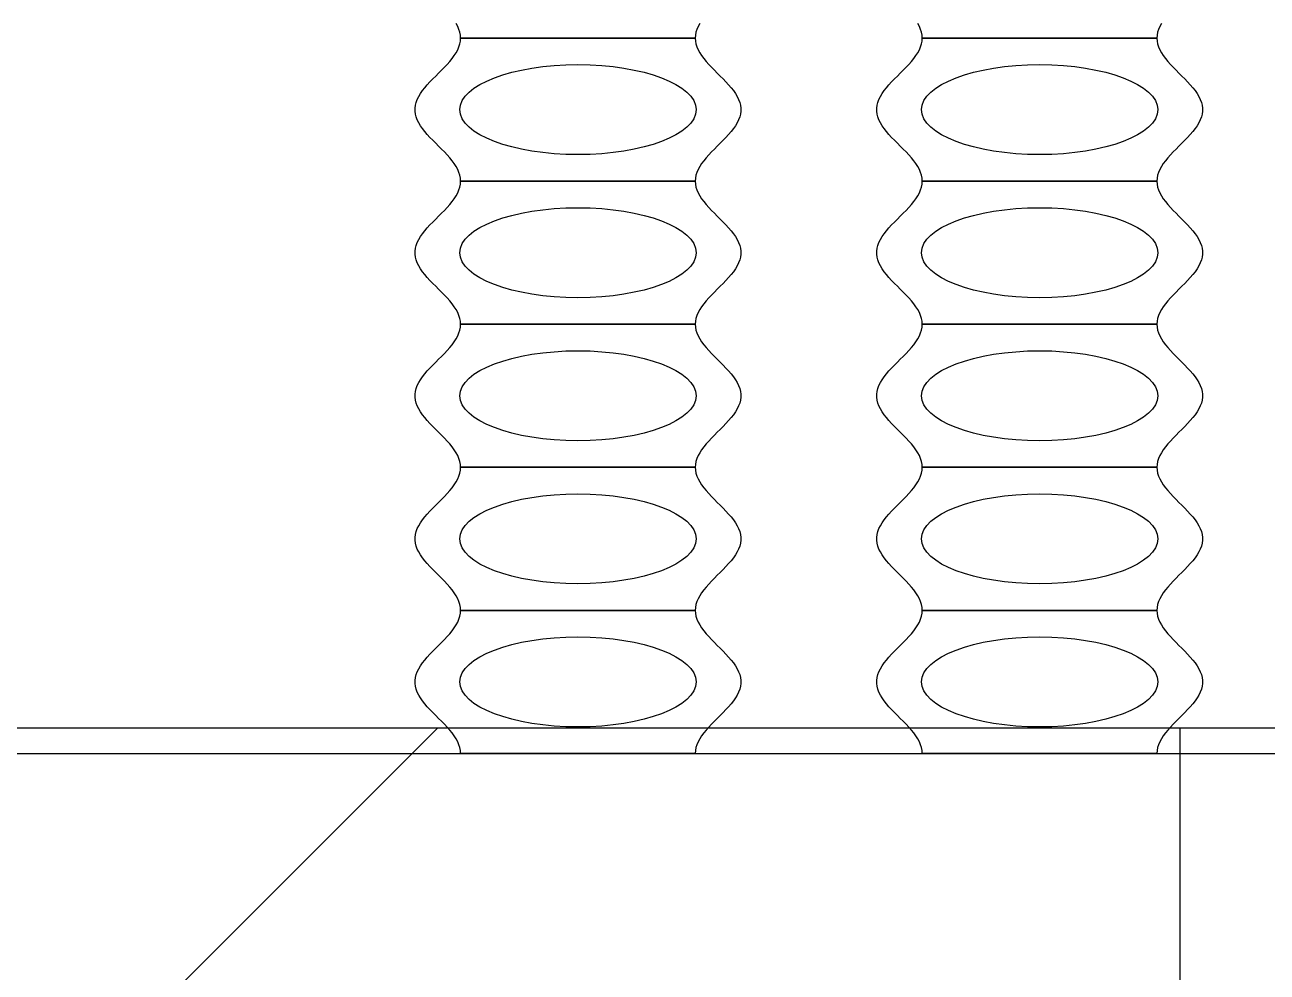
# Model space of a CAD drawing. Extents: x -130 to 140, y -1310 to 20.
# Drawn here: x -3.956 to 0.887, y -53.452 to -49.76 of the extents above; entities that cross this region are included whole.
import ezdxf

# ---------------------------------------------------------------- set-up
doc = ezdxf.new("R2010")
doc.units = 0

msp = doc.modelspace()

# ---------------------------------------------------------------- linework, layer by layer
at = {"layer": 'cure'}
for points in [[(-6.8462, -52.5996), (6.8462, -52.5996), (6.8462, -22), (-6.8462, -22)], [(0.5462, -52.4996), (0.5462, -63.4996), (-8.3462, -63.4996), (-8.3462, -58.4996), (-2.3462, -52.4996)]]:
    msp.add_lwpolyline(points, close=True, dxfattribs=at)
at = {"layer": 'M1_Neg'}
for points in [[(-1.3251, -49.7547), (-1.3313, -49.7661), (-1.3362, -49.7775), (-1.3398, -49.7888), (-1.342, -49.8002), (-1.3427, -49.8116), (-2.2573, -49.8116), (-2.258, -49.8002), (-2.2602, -49.7888), (-2.2638, -49.7775), (-2.2687, -49.7661), (-2.2749, -49.7547)], [(0.4749, -49.7547), (0.4687, -49.7661), (0.4638, -49.7775), (0.4602, -49.7888), (0.458, -49.8002), (0.4573, -49.8116), (-0.4573, -49.8116), (-0.458, -49.8002), (-0.4602, -49.7888), (-0.4638, -49.7775), (-0.4687, -49.7661), (-0.4749, -49.7547)]]:
    msp.add_lwpolyline(points, dxfattribs=at)
for points in [[(-2.2573, -50.3692), (-2.258, -50.3578), (-2.2602, -50.3464), (-2.2638, -50.3351), (-2.2687, -50.3237), (-2.2749, -50.3123), (-2.2823, -50.3009), (-2.2907, -50.2895), (-2.3001, -50.2782), (-2.3102, -50.2668), (-2.3209, -50.2554), (-2.332, -50.244), (-2.3433, -50.2326), (-2.3547, -50.2213), (-2.366, -50.2099), (-2.3769, -50.1985), (-2.3873, -50.1871), (-2.397, -50.1757), (-2.406, -50.1644), (-2.4139, -50.153), (-2.4207, -50.1416), (-2.4263, -50.1302), (-2.4306, -50.1188), (-2.4334, -50.1075), (-2.4349, -50.0961), (-2.4349, -50.0847), (-2.4334, -50.0733), (-2.4306, -50.062), (-2.4263, -50.0506), (-2.4207, -50.0392), (-2.4139, -50.0278), (-2.406, -50.0164), (-2.397, -50.0051), (-2.3873, -49.9937), (-2.3769, -49.9823), (-2.366, -49.9709), (-2.3547, -49.9595), (-2.3433, -49.9482), (-2.332, -49.9368), (-2.3209, -49.9254), (-2.3102, -49.914), (-2.3001, -49.9026), (-2.2907, -49.8913), (-2.2823, -49.8799), (-2.2749, -49.8685), (-2.2687, -49.8571), (-2.2638, -49.8457), (-2.2602, -49.8344), (-2.258, -49.823), (-2.2573, -49.8116), (-1.3427, -49.8116), (-1.342, -49.823), (-1.3398, -49.8344), (-1.3362, -49.8457), (-1.3313, -49.8571), (-1.3251, -49.8685), (-1.3177, -49.8799), (-1.3093, -49.8913), (-1.2999, -49.9026), (-1.2898, -49.914), (-1.2791, -49.9254), (-1.268, -49.9368), (-1.2567, -49.9482), (-1.2453, -49.9595), (-1.234, -49.9709), (-1.2231, -49.9823), (-1.2127, -49.9937), (-1.203, -50.0051), (-1.194, -50.0164), (-1.1861, -50.0278), (-1.1793, -50.0392), (-1.1737, -50.0506), (-1.1694, -50.062), (-1.1666, -50.0733), (-1.1651, -50.0847), (-1.1651, -50.0961), (-1.1666, -50.1075), (-1.1694, -50.1188), (-1.1737, -50.1302), (-1.1793, -50.1416), (-1.1861, -50.153), (-1.194, -50.1644), (-1.203, -50.1757), (-1.2127, -50.1871), (-1.2231, -50.1985), (-1.234, -50.2099), (-1.2453, -50.2213), (-1.2567, -50.2326), (-1.268, -50.244), (-1.2791, -50.2554), (-1.2898, -50.2668), (-1.2999, -50.2782), (-1.3093, -50.2895), (-1.3177, -50.3009), (-1.3251, -50.3123), (-1.3313, -50.3237), (-1.3362, -50.3351), (-1.3398, -50.3464), (-1.342, -50.3578), (-1.3427, -50.3692)], [(-0.4573, -50.3692), (-0.458, -50.3578), (-0.4602, -50.3464), (-0.4638, -50.3351), (-0.4687, -50.3237), (-0.4749, -50.3123), (-0.4823, -50.3009), (-0.4907, -50.2895), (-0.5001, -50.2782), (-0.5102, -50.2668), (-0.5209, -50.2554), (-0.532, -50.244), (-0.5433, -50.2326), (-0.5547, -50.2213), (-0.566, -50.2099), (-0.5769, -50.1985), (-0.5873, -50.1871), (-0.597, -50.1757), (-0.606, -50.1644), (-0.6139, -50.153), (-0.6207, -50.1416), (-0.6263, -50.1302), (-0.6306, -50.1188), (-0.6334, -50.1075), (-0.6349, -50.0961), (-0.6349, -50.0847), (-0.6334, -50.0733), (-0.6306, -50.062), (-0.6263, -50.0506), (-0.6207, -50.0392), (-0.6139, -50.0278), (-0.606, -50.0164), (-0.597, -50.0051), (-0.5873, -49.9937), (-0.5769, -49.9823), (-0.566, -49.9709), (-0.5547, -49.9595), (-0.5433, -49.9482), (-0.532, -49.9368), (-0.5209, -49.9254), (-0.5102, -49.914), (-0.5001, -49.9026), (-0.4907, -49.8913), (-0.4823, -49.8799), (-0.4749, -49.8685), (-0.4687, -49.8571), (-0.4638, -49.8457), (-0.4602, -49.8344), (-0.458, -49.823), (-0.4573, -49.8116), (0.4573, -49.8116), (0.458, -49.823), (0.4602, -49.8344), (0.4638, -49.8457), (0.4687, -49.8571), (0.4749, -49.8685), (0.4823, -49.8799), (0.4907, -49.8913), (0.5001, -49.9026), (0.5102, -49.914), (0.5209, -49.9254), (0.532, -49.9368), (0.5433, -49.9482), (0.5547, -49.9595), (0.566, -49.9709), (0.5769, -49.9823), (0.5873, -49.9937), (0.597, -50.0051), (0.606, -50.0164), (0.6139, -50.0278), (0.6207, -50.0392), (0.6263, -50.0506), (0.6306, -50.062), (0.6334, -50.0733), (0.6349, -50.0847), (0.6349, -50.0961), (0.6334, -50.1075), (0.6306, -50.1188), (0.6263, -50.1302), (0.6207, -50.1416), (0.6139, -50.153), (0.606, -50.1644), (0.597, -50.1757), (0.5873, -50.1871), (0.5769, -50.1985), (0.566, -50.2099), (0.5547, -50.2213), (0.5433, -50.2326), (0.532, -50.244), (0.5209, -50.2554), (0.5102, -50.2668), (0.5001, -50.2782), (0.4907, -50.2895), (0.4823, -50.3009), (0.4749, -50.3123), (0.4687, -50.3237), (0.4638, -50.3351), (0.4602, -50.3464), (0.458, -50.3578), (0.4573, -50.3692)], [(-2.2573, -50.9268), (-2.258, -50.9154), (-2.2602, -50.904), (-2.2638, -50.8927), (-2.2687, -50.8813), (-2.2749, -50.8699), (-2.2823, -50.8585), (-2.2907, -50.8471), (-2.3001, -50.8358), (-2.3102, -50.8244), (-2.3209, -50.813), (-2.332, -50.8016), (-2.3433, -50.7902), (-2.3547, -50.7789), (-2.366, -50.7675), (-2.3769, -50.7561), (-2.3873, -50.7447), (-2.397, -50.7333), (-2.406, -50.722), (-2.4139, -50.7106), (-2.4207, -50.6992), (-2.4263, -50.6878), (-2.4306, -50.6764), (-2.4334, -50.6651), (-2.4349, -50.6537), (-2.4349, -50.6423), (-2.4334, -50.6309), (-2.4306, -50.6196), (-2.4263, -50.6082), (-2.4207, -50.5968), (-2.4139, -50.5854), (-2.406, -50.574), (-2.397, -50.5627), (-2.3873, -50.5513), (-2.3769, -50.5399), (-2.366, -50.5285), (-2.3547, -50.5171), (-2.3433, -50.5058), (-2.332, -50.4944), (-2.3209, -50.483), (-2.3102, -50.4716), (-2.3001, -50.4602), (-2.2907, -50.4489), (-2.2823, -50.4375), (-2.2749, -50.4261), (-2.2687, -50.4147), (-2.2638, -50.4033), (-2.2602, -50.392), (-2.258, -50.3806), (-2.2573, -50.3692), (-1.3427, -50.3692), (-1.342, -50.3806), (-1.3398, -50.392), (-1.3362, -50.4033), (-1.3313, -50.4147), (-1.3251, -50.4261), (-1.3177, -50.4375), (-1.3093, -50.4489), (-1.2999, -50.4602), (-1.2898, -50.4716), (-1.2791, -50.483), (-1.268, -50.4944), (-1.2567, -50.5058), (-1.2453, -50.5171), (-1.234, -50.5285), (-1.2231, -50.5399), (-1.2127, -50.5513), (-1.203, -50.5627), (-1.194, -50.574), (-1.1861, -50.5854), (-1.1793, -50.5968), (-1.1737, -50.6082), (-1.1694, -50.6196), (-1.1666, -50.6309), (-1.1651, -50.6423), (-1.1651, -50.6537), (-1.1666, -50.6651), (-1.1694, -50.6764), (-1.1737, -50.6878), (-1.1793, -50.6992), (-1.1861, -50.7106), (-1.194, -50.722), (-1.203, -50.7333), (-1.2127, -50.7447), (-1.2231, -50.7561), (-1.234, -50.7675), (-1.2453, -50.7789), (-1.2567, -50.7902), (-1.268, -50.8016), (-1.2791, -50.813), (-1.2898, -50.8244), (-1.2999, -50.8358), (-1.3093, -50.8471), (-1.3177, -50.8585), (-1.3251, -50.8699), (-1.3313, -50.8813), (-1.3362, -50.8927), (-1.3398, -50.904), (-1.342, -50.9154), (-1.3427, -50.9268)], [(-0.4573, -50.9268), (-0.458, -50.9154), (-0.4602, -50.904), (-0.4638, -50.8927), (-0.4687, -50.8813), (-0.4749, -50.8699), (-0.4823, -50.8585), (-0.4907, -50.8471), (-0.5001, -50.8358), (-0.5102, -50.8244), (-0.5209, -50.813), (-0.532, -50.8016), (-0.5433, -50.7902), (-0.5547, -50.7789), (-0.566, -50.7675), (-0.5769, -50.7561), (-0.5873, -50.7447), (-0.597, -50.7333), (-0.606, -50.722), (-0.6139, -50.7106), (-0.6207, -50.6992), (-0.6263, -50.6878), (-0.6306, -50.6764), (-0.6334, -50.6651), (-0.6349, -50.6537), (-0.6349, -50.6423), (-0.6334, -50.6309), (-0.6306, -50.6196), (-0.6263, -50.6082), (-0.6207, -50.5968), (-0.6139, -50.5854), (-0.606, -50.574), (-0.597, -50.5627), (-0.5873, -50.5513), (-0.5769, -50.5399), (-0.566, -50.5285), (-0.5547, -50.5171), (-0.5433, -50.5058), (-0.532, -50.4944), (-0.5209, -50.483), (-0.5102, -50.4716), (-0.5001, -50.4602), (-0.4907, -50.4489), (-0.4823, -50.4375), (-0.4749, -50.4261), (-0.4687, -50.4147), (-0.4638, -50.4033), (-0.4602, -50.392), (-0.458, -50.3806), (-0.4573, -50.3692), (0.4573, -50.3692), (0.458, -50.3806), (0.4602, -50.392), (0.4638, -50.4033), (0.4687, -50.4147), (0.4749, -50.4261), (0.4823, -50.4375), (0.4907, -50.4489), (0.5001, -50.4602), (0.5102, -50.4716), (0.5209, -50.483), (0.532, -50.4944), (0.5433, -50.5058), (0.5547, -50.5171), (0.566, -50.5285), (0.5769, -50.5399), (0.5873, -50.5513), (0.597, -50.5627), (0.606, -50.574), (0.6139, -50.5854), (0.6207, -50.5968), (0.6263, -50.6082), (0.6306, -50.6196), (0.6334, -50.6309), (0.6349, -50.6423), (0.6349, -50.6537), (0.6334, -50.6651), (0.6306, -50.6764), (0.6263, -50.6878), (0.6207, -50.6992), (0.6139, -50.7106), (0.606, -50.722), (0.597, -50.7333), (0.5873, -50.7447), (0.5769, -50.7561), (0.566, -50.7675), (0.5547, -50.7789), (0.5433, -50.7902), (0.532, -50.8016), (0.5209, -50.813), (0.5102, -50.8244), (0.5001, -50.8358), (0.4907, -50.8471), (0.4823, -50.8585), (0.4749, -50.8699), (0.4687, -50.8813), (0.4638, -50.8927), (0.4602, -50.904), (0.458, -50.9154), (0.4573, -50.9268)], [(-2.2573, -51.4844), (-2.258, -51.473), (-2.2602, -51.4616), (-2.2638, -51.4503), (-2.2687, -51.4389), (-2.2749, -51.4275), (-2.2823, -51.4161), (-2.2907, -51.4047), (-2.3001, -51.3934), (-2.3102, -51.382), (-2.3209, -51.3706), (-2.332, -51.3592), (-2.3433, -51.3478), (-2.3547, -51.3365), (-2.366, -51.3251), (-2.3769, -51.3137), (-2.3873, -51.3023), (-2.397, -51.2909), (-2.406, -51.2796), (-2.4139, -51.2682), (-2.4207, -51.2568), (-2.4263, -51.2454), (-2.4306, -51.234), (-2.4334, -51.2227), (-2.4349, -51.2113), (-2.4349, -51.1999), (-2.4334, -51.1885), (-2.4306, -51.1772), (-2.4263, -51.1658), (-2.4207, -51.1544), (-2.4139, -51.143), (-2.406, -51.1316), (-2.397, -51.1203), (-2.3873, -51.1089), (-2.3769, -51.0975), (-2.366, -51.0861), (-2.3547, -51.0747), (-2.3433, -51.0634), (-2.332, -51.052), (-2.3209, -51.0406), (-2.3102, -51.0292), (-2.3001, -51.0178), (-2.2907, -51.0065), (-2.2823, -50.9951), (-2.2749, -50.9837), (-2.2687, -50.9723), (-2.2638, -50.9609), (-2.2602, -50.9496), (-2.258, -50.9382), (-2.2573, -50.9268), (-1.3427, -50.9268), (-1.342, -50.9382), (-1.3398, -50.9496), (-1.3362, -50.9609), (-1.3313, -50.9723), (-1.3251, -50.9837), (-1.3177, -50.9951), (-1.3093, -51.0065), (-1.2999, -51.0178), (-1.2898, -51.0292), (-1.2791, -51.0406), (-1.268, -51.052), (-1.2567, -51.0634), (-1.2453, -51.0747), (-1.234, -51.0861), (-1.2231, -51.0975), (-1.2127, -51.1089), (-1.203, -51.1203), (-1.194, -51.1316), (-1.1861, -51.143), (-1.1793, -51.1544), (-1.1737, -51.1658), (-1.1694, -51.1772), (-1.1666, -51.1885), (-1.1651, -51.1999), (-1.1651, -51.2113), (-1.1666, -51.2227), (-1.1694, -51.234), (-1.1737, -51.2454), (-1.1793, -51.2568), (-1.1861, -51.2682), (-1.194, -51.2796), (-1.203, -51.2909), (-1.2127, -51.3023), (-1.2231, -51.3137), (-1.234, -51.3251), (-1.2453, -51.3365), (-1.2567, -51.3478), (-1.268, -51.3592), (-1.2791, -51.3706), (-1.2898, -51.382), (-1.2999, -51.3934), (-1.3093, -51.4047), (-1.3177, -51.4161), (-1.3251, -51.4275), (-1.3313, -51.4389), (-1.3362, -51.4503), (-1.3398, -51.4616), (-1.342, -51.473), (-1.3427, -51.4844)], [(-0.4573, -51.4844), (-0.458, -51.473), (-0.4602, -51.4616), (-0.4638, -51.4503), (-0.4687, -51.4389), (-0.4749, -51.4275), (-0.4823, -51.4161), (-0.4907, -51.4047), (-0.5001, -51.3934), (-0.5102, -51.382), (-0.5209, -51.3706), (-0.532, -51.3592), (-0.5433, -51.3478), (-0.5547, -51.3365), (-0.566, -51.3251), (-0.5769, -51.3137), (-0.5873, -51.3023), (-0.597, -51.2909), (-0.606, -51.2796), (-0.6139, -51.2682), (-0.6207, -51.2568), (-0.6263, -51.2454), (-0.6306, -51.234), (-0.6334, -51.2227), (-0.6349, -51.2113), (-0.6349, -51.1999), (-0.6334, -51.1885), (-0.6306, -51.1772), (-0.6263, -51.1658), (-0.6207, -51.1544), (-0.6139, -51.143), (-0.606, -51.1316), (-0.597, -51.1203), (-0.5873, -51.1089), (-0.5769, -51.0975), (-0.566, -51.0861), (-0.5547, -51.0747), (-0.5433, -51.0634), (-0.532, -51.052), (-0.5209, -51.0406), (-0.5102, -51.0292), (-0.5001, -51.0178), (-0.4907, -51.0065), (-0.4823, -50.9951), (-0.4749, -50.9837), (-0.4687, -50.9723), (-0.4638, -50.9609), (-0.4602, -50.9496), (-0.458, -50.9382), (-0.4573, -50.9268), (0.4573, -50.9268), (0.458, -50.9382), (0.4602, -50.9496), (0.4638, -50.9609), (0.4687, -50.9723), (0.4749, -50.9837), (0.4823, -50.9951), (0.4907, -51.0065), (0.5001, -51.0178), (0.5102, -51.0292), (0.5209, -51.0406), (0.532, -51.052), (0.5433, -51.0634), (0.5547, -51.0747), (0.566, -51.0861), (0.5769, -51.0975), (0.5873, -51.1089), (0.597, -51.1203), (0.606, -51.1316), (0.6139, -51.143), (0.6207, -51.1544), (0.6263, -51.1658), (0.6306, -51.1772), (0.6334, -51.1885), (0.6349, -51.1999), (0.6349, -51.2113), (0.6334, -51.2227), (0.6306, -51.234), (0.6263, -51.2454), (0.6207, -51.2568), (0.6139, -51.2682), (0.606, -51.2796), (0.597, -51.2909), (0.5873, -51.3023), (0.5769, -51.3137), (0.566, -51.3251), (0.5547, -51.3365), (0.5433, -51.3478), (0.532, -51.3592), (0.5209, -51.3706), (0.5102, -51.382), (0.5001, -51.3934), (0.4907, -51.4047), (0.4823, -51.4161), (0.4749, -51.4275), (0.4687, -51.4389), (0.4638, -51.4503), (0.4602, -51.4616), (0.458, -51.473), (0.4573, -51.4844)], [(-2.2573, -52.042), (-2.258, -52.0306), (-2.2602, -52.0192), (-2.2638, -52.0079), (-2.2687, -51.9965), (-2.2749, -51.9851), (-2.2823, -51.9737), (-2.2907, -51.9623), (-2.3001, -51.951), (-2.3102, -51.9396), (-2.3209, -51.9282), (-2.332, -51.9168), (-2.3433, -51.9054), (-2.3547, -51.8941), (-2.366, -51.8827), (-2.3769, -51.8713), (-2.3873, -51.8599), (-2.397, -51.8485), (-2.406, -51.8372), (-2.4139, -51.8258), (-2.4207, -51.8144), (-2.4263, -51.803), (-2.4306, -51.7916), (-2.4334, -51.7803), (-2.4349, -51.7689), (-2.4349, -51.7575), (-2.4334, -51.7461), (-2.4306, -51.7348), (-2.4263, -51.7234), (-2.4207, -51.712), (-2.4139, -51.7006), (-2.406, -51.6892), (-2.397, -51.6779), (-2.3873, -51.6665), (-2.3769, -51.6551), (-2.366, -51.6437), (-2.3547, -51.6323), (-2.3433, -51.621), (-2.332, -51.6096), (-2.3209, -51.5982), (-2.3102, -51.5868), (-2.3001, -51.5754), (-2.2907, -51.5641), (-2.2823, -51.5527), (-2.2749, -51.5413), (-2.2687, -51.5299), (-2.2638, -51.5185), (-2.2602, -51.5072), (-2.258, -51.4958), (-2.2573, -51.4844), (-1.3427, -51.4844), (-1.342, -51.4958), (-1.3398, -51.5072), (-1.3362, -51.5185), (-1.3313, -51.5299), (-1.3251, -51.5413), (-1.3177, -51.5527), (-1.3093, -51.5641), (-1.2999, -51.5754), (-1.2898, -51.5868), (-1.2791, -51.5982), (-1.268, -51.6096), (-1.2567, -51.621), (-1.2453, -51.6323), (-1.234, -51.6437), (-1.2231, -51.6551), (-1.2127, -51.6665), (-1.203, -51.6779), (-1.194, -51.6892), (-1.1861, -51.7006), (-1.1793, -51.712), (-1.1737, -51.7234), (-1.1694, -51.7348), (-1.1666, -51.7461), (-1.1651, -51.7575), (-1.1651, -51.7689), (-1.1666, -51.7803), (-1.1694, -51.7916), (-1.1737, -51.803), (-1.1793, -51.8144), (-1.1861, -51.8258), (-1.194, -51.8372), (-1.203, -51.8485), (-1.2127, -51.8599), (-1.2231, -51.8713), (-1.234, -51.8827), (-1.2453, -51.8941), (-1.2567, -51.9054), (-1.268, -51.9168), (-1.2791, -51.9282), (-1.2898, -51.9396), (-1.2999, -51.951), (-1.3093, -51.9623), (-1.3177, -51.9737), (-1.3251, -51.9851), (-1.3313, -51.9965), (-1.3362, -52.0079), (-1.3398, -52.0192), (-1.342, -52.0306), (-1.3427, -52.042)], [(-0.4573, -52.042), (-0.458, -52.0306), (-0.4602, -52.0192), (-0.4638, -52.0079), (-0.4687, -51.9965), (-0.4749, -51.9851), (-0.4823, -51.9737), (-0.4907, -51.9623), (-0.5001, -51.951), (-0.5102, -51.9396), (-0.5209, -51.9282), (-0.532, -51.9168), (-0.5433, -51.9054), (-0.5547, -51.8941), (-0.566, -51.8827), (-0.5769, -51.8713), (-0.5873, -51.8599), (-0.597, -51.8485), (-0.606, -51.8372), (-0.6139, -51.8258), (-0.6207, -51.8144), (-0.6263, -51.803), (-0.6306, -51.7916), (-0.6334, -51.7803), (-0.6349, -51.7689), (-0.6349, -51.7575), (-0.6334, -51.7461), (-0.6306, -51.7348), (-0.6263, -51.7234), (-0.6207, -51.712), (-0.6139, -51.7006), (-0.606, -51.6892), (-0.597, -51.6779), (-0.5873, -51.6665), (-0.5769, -51.6551), (-0.566, -51.6437), (-0.5547, -51.6323), (-0.5433, -51.621), (-0.532, -51.6096), (-0.5209, -51.5982), (-0.5102, -51.5868), (-0.5001, -51.5754), (-0.4907, -51.5641), (-0.4823, -51.5527), (-0.4749, -51.5413), (-0.4687, -51.5299), (-0.4638, -51.5185), (-0.4602, -51.5072), (-0.458, -51.4958), (-0.4573, -51.4844), (0.4573, -51.4844), (0.458, -51.4958), (0.4602, -51.5072), (0.4638, -51.5185), (0.4687, -51.5299), (0.4749, -51.5413), (0.4823, -51.5527), (0.4907, -51.5641), (0.5001, -51.5754), (0.5102, -51.5868), (0.5209, -51.5982), (0.532, -51.6096), (0.5433, -51.621), (0.5547, -51.6323), (0.566, -51.6437), (0.5769, -51.6551), (0.5873, -51.6665), (0.597, -51.6779), (0.606, -51.6892), (0.6139, -51.7006), (0.6207, -51.712), (0.6263, -51.7234), (0.6306, -51.7348), (0.6334, -51.7461), (0.6349, -51.7575), (0.6349, -51.7689), (0.6334, -51.7803), (0.6306, -51.7916), (0.6263, -51.803), (0.6207, -51.8144), (0.6139, -51.8258), (0.606, -51.8372), (0.597, -51.8485), (0.5873, -51.8599), (0.5769, -51.8713), (0.566, -51.8827), (0.5547, -51.8941), (0.5433, -51.9054), (0.532, -51.9168), (0.5209, -51.9282), (0.5102, -51.9396), (0.5001, -51.951), (0.4907, -51.9623), (0.4823, -51.9737), (0.4749, -51.9851), (0.4687, -51.9965), (0.4638, -52.0079), (0.4602, -52.0192), (0.458, -52.0306), (0.4573, -52.042)], [(-2.2573, -52.5996), (-2.258, -52.5882), (-2.2602, -52.5768), (-2.2638, -52.5655), (-2.2687, -52.5541), (-2.2749, -52.5427), (-2.2823, -52.5313), (-2.2907, -52.5199), (-2.3001, -52.5086), (-2.3102, -52.4972), (-2.3209, -52.4858), (-2.332, -52.4744), (-2.3433, -52.463), (-2.3547, -52.4517), (-2.366, -52.4403), (-2.3769, -52.4289), (-2.3873, -52.4175), (-2.397, -52.4061), (-2.406, -52.3948), (-2.4139, -52.3834), (-2.4207, -52.372), (-2.4263, -52.3606), (-2.4306, -52.3492), (-2.4334, -52.3379), (-2.4349, -52.3265), (-2.4349, -52.3151), (-2.4334, -52.3037), (-2.4306, -52.2924), (-2.4263, -52.281), (-2.4207, -52.2696), (-2.4139, -52.2582), (-2.406, -52.2468), (-2.397, -52.2355), (-2.3873, -52.2241), (-2.3769, -52.2127), (-2.366, -52.2013), (-2.3547, -52.1899), (-2.3433, -52.1786), (-2.332, -52.1672), (-2.3209, -52.1558), (-2.3102, -52.1444), (-2.3001, -52.133), (-2.2907, -52.1217), (-2.2823, -52.1103), (-2.2749, -52.0989), (-2.2687, -52.0875), (-2.2638, -52.0761), (-2.2602, -52.0648), (-2.258, -52.0534), (-2.2573, -52.042), (-1.3427, -52.042), (-1.342, -52.0534), (-1.3398, -52.0648), (-1.3362, -52.0761), (-1.3313, -52.0875), (-1.3251, -52.0989), (-1.3177, -52.1103), (-1.3093, -52.1217), (-1.2999, -52.133), (-1.2898, -52.1444), (-1.2791, -52.1558), (-1.268, -52.1672), (-1.2567, -52.1786), (-1.2453, -52.1899), (-1.234, -52.2013), (-1.2231, -52.2127), (-1.2127, -52.2241), (-1.203, -52.2355), (-1.194, -52.2468), (-1.1861, -52.2582), (-1.1793, -52.2696), (-1.1737, -52.281), (-1.1694, -52.2924), (-1.1666, -52.3037), (-1.1651, -52.3151), (-1.1651, -52.3265), (-1.1666, -52.3379), (-1.1694, -52.3492), (-1.1737, -52.3606), (-1.1793, -52.372), (-1.1861, -52.3834), (-1.194, -52.3948), (-1.203, -52.4061), (-1.2127, -52.4175), (-1.2231, -52.4289), (-1.234, -52.4403), (-1.2453, -52.4517), (-1.2567, -52.463), (-1.268, -52.4744), (-1.2791, -52.4858), (-1.2898, -52.4972), (-1.2999, -52.5086), (-1.3093, -52.5199), (-1.3177, -52.5313), (-1.3251, -52.5427), (-1.3313, -52.5541), (-1.3362, -52.5655), (-1.3398, -52.5768), (-1.342, -52.5882), (-1.3427, -52.5996)], [(-0.4573, -52.5996), (-0.458, -52.5882), (-0.4602, -52.5768), (-0.4638, -52.5655), (-0.4687, -52.5541), (-0.4749, -52.5427), (-0.4823, -52.5313), (-0.4907, -52.5199), (-0.5001, -52.5086), (-0.5102, -52.4972), (-0.5209, -52.4858), (-0.532, -52.4744), (-0.5433, -52.463), (-0.5547, -52.4517), (-0.566, -52.4403), (-0.5769, -52.4289), (-0.5873, -52.4175), (-0.597, -52.4061), (-0.606, -52.3948), (-0.6139, -52.3834), (-0.6207, -52.372), (-0.6263, -52.3606), (-0.6306, -52.3492), (-0.6334, -52.3379), (-0.6349, -52.3265), (-0.6349, -52.3151), (-0.6334, -52.3037), (-0.6306, -52.2924), (-0.6263, -52.281), (-0.6207, -52.2696), (-0.6139, -52.2582), (-0.606, -52.2468), (-0.597, -52.2355), (-0.5873, -52.2241), (-0.5769, -52.2127), (-0.566, -52.2013), (-0.5547, -52.1899), (-0.5433, -52.1786), (-0.532, -52.1672), (-0.5209, -52.1558), (-0.5102, -52.1444), (-0.5001, -52.133), (-0.4907, -52.1217), (-0.4823, -52.1103), (-0.4749, -52.0989), (-0.4687, -52.0875), (-0.4638, -52.0761), (-0.4602, -52.0648), (-0.458, -52.0534), (-0.4573, -52.042), (0.4573, -52.042), (0.458, -52.0534), (0.4602, -52.0648), (0.4638, -52.0761), (0.4687, -52.0875), (0.4749, -52.0989), (0.4823, -52.1103), (0.4907, -52.1217), (0.5001, -52.133), (0.5102, -52.1444), (0.5209, -52.1558), (0.532, -52.1672), (0.5433, -52.1786), (0.5547, -52.1899), (0.566, -52.2013), (0.5769, -52.2127), (0.5873, -52.2241), (0.597, -52.2355), (0.606, -52.2468), (0.6139, -52.2582), (0.6207, -52.2696), (0.6263, -52.281), (0.6306, -52.2924), (0.6334, -52.3037), (0.6349, -52.3151), (0.6349, -52.3265), (0.6334, -52.3379), (0.6306, -52.3492), (0.6263, -52.3606), (0.6207, -52.372), (0.6139, -52.3834), (0.606, -52.3948), (0.597, -52.4061), (0.5873, -52.4175), (0.5769, -52.4289), (0.566, -52.4403), (0.5547, -52.4517), (0.5433, -52.463), (0.532, -52.4744), (0.5209, -52.4858), (0.5102, -52.4972), (0.5001, -52.5086), (0.4907, -52.5199), (0.4823, -52.5313), (0.4749, -52.5427), (0.4687, -52.5541), (0.4638, -52.5655), (0.4602, -52.5768), (0.458, -52.5882), (0.4573, -52.5996)], [(0.5462, -52.4996), (0.5462, -63.4996), (-8.3462, -63.4996), (-8.3462, -58.4996), (-2.3462, -52.4996)]]:
    msp.add_lwpolyline(points, close=True, dxfattribs=at)
at = {"layer": 'M1_Pos'}
for points in [[(-8.8, -52.5996), (8.8, -52.5996), (8.8, 0), (-8.8, 0)], [(-8.8, -52.4996), (8.8, -52.4996), (8.8, -46.4996), (-8.8, -46.4996)]]:
    msp.add_lwpolyline(points, close=True, dxfattribs=at)
at = {"layer": 'M1_Pos_holes'}
for centre in [(-1.8, -50.0904), (0, -50.0904), (-1.8, -50.648), (0, -50.648), (-1.8, -51.2056), (0, -51.2056), (-1.8, -51.7632), (0, -51.7632), (-1.8, -52.3208), (0, -52.3208)]:
    msp.add_ellipse(centre, major_axis=(-0.4609, 0), ratio=0.3807, dxfattribs=at)
at = {"layer": 'M2_undercutMsk'}
msp.add_lwpolyline([(-6.8462, -52.5996), (6.8462, -52.5996), (6.8462, -22), (-6.8462, -22)], close=True, dxfattribs=at)

doc.saveas('drawing.dxf')
